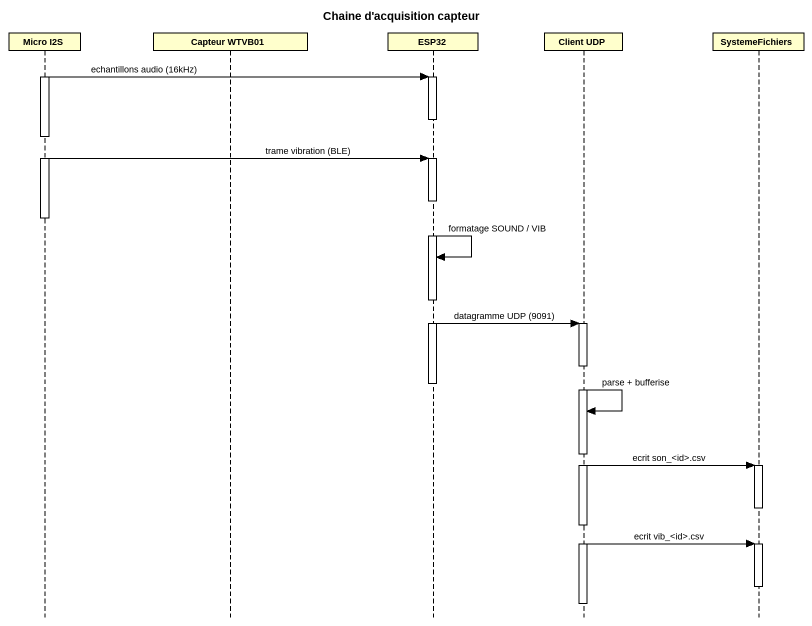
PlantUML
@startuml
title Chaine d'acquisition capteur
hide footbox
participant "Micro I2S" as Micro_I2S
participant "Capteur WTVB01" as Capteur_WTVB01
participant ESP32
participant "Client UDP" as Client_UDP
participant SystemeFichiers

activate Micro_I2S
Micro_I2S -> ESP32 : echantillons audio (16kHz)
activate ESP32
deactivate ESP32
Micro_I2S -> ESP32 : trame vibration (BLE)
activate ESP32
deactivate Micro_I2S
ESP32 -> ESP32 : formatage SOUND / VIB
ESP32 -> Client_UDP : datagramme UDP (9091)
activate Client_UDP
deactivate ESP32
Client_UDP -> Client_UDP : parse + bufferise
Client_UDP -> SystemeFichiers : ecrit son_<id>.csv
activate SystemeFichiers
deactivate SystemeFichiers
Client_UDP -> SystemeFichiers : ecrit vib_<id>.csv
activate SystemeFichiers
deactivate SystemeFichiers
deactivate Client_UDP
@enduml
